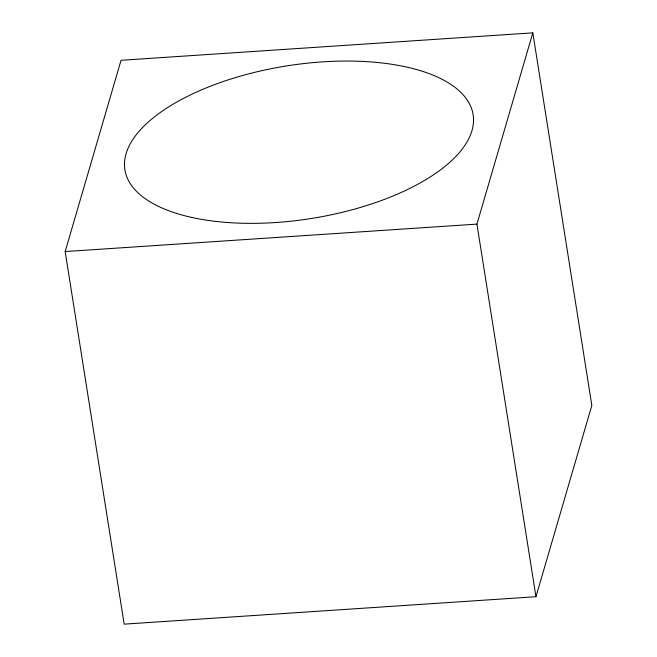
<?xml version="1.0" encoding="UTF-8"?>
<svg xmlns="http://www.w3.org/2000/svg" width="657" height="657" viewBox="0 0 657 657"><rect width="100%" height="100%" fill="white"/><g stroke="black" fill="none" stroke-linecap="round" stroke-linejoin="round"><path stroke-width="0.99" d="M65.166 251.557L121.044 60.288L532.819 32.85L591.834 405.443L535.956 596.712L124.181 624.15L65.166 251.557L476.941 224.111L532.819 32.85M476.941 224.111L535.956 596.712M192.197 217.533A176.281 77.28 -9 0 0 471.94 130.677A176.281 77.28 -9 0 0 232.849 78.397A176.281 77.28 -9 0 0 192.197 217.533"/></g></svg>
